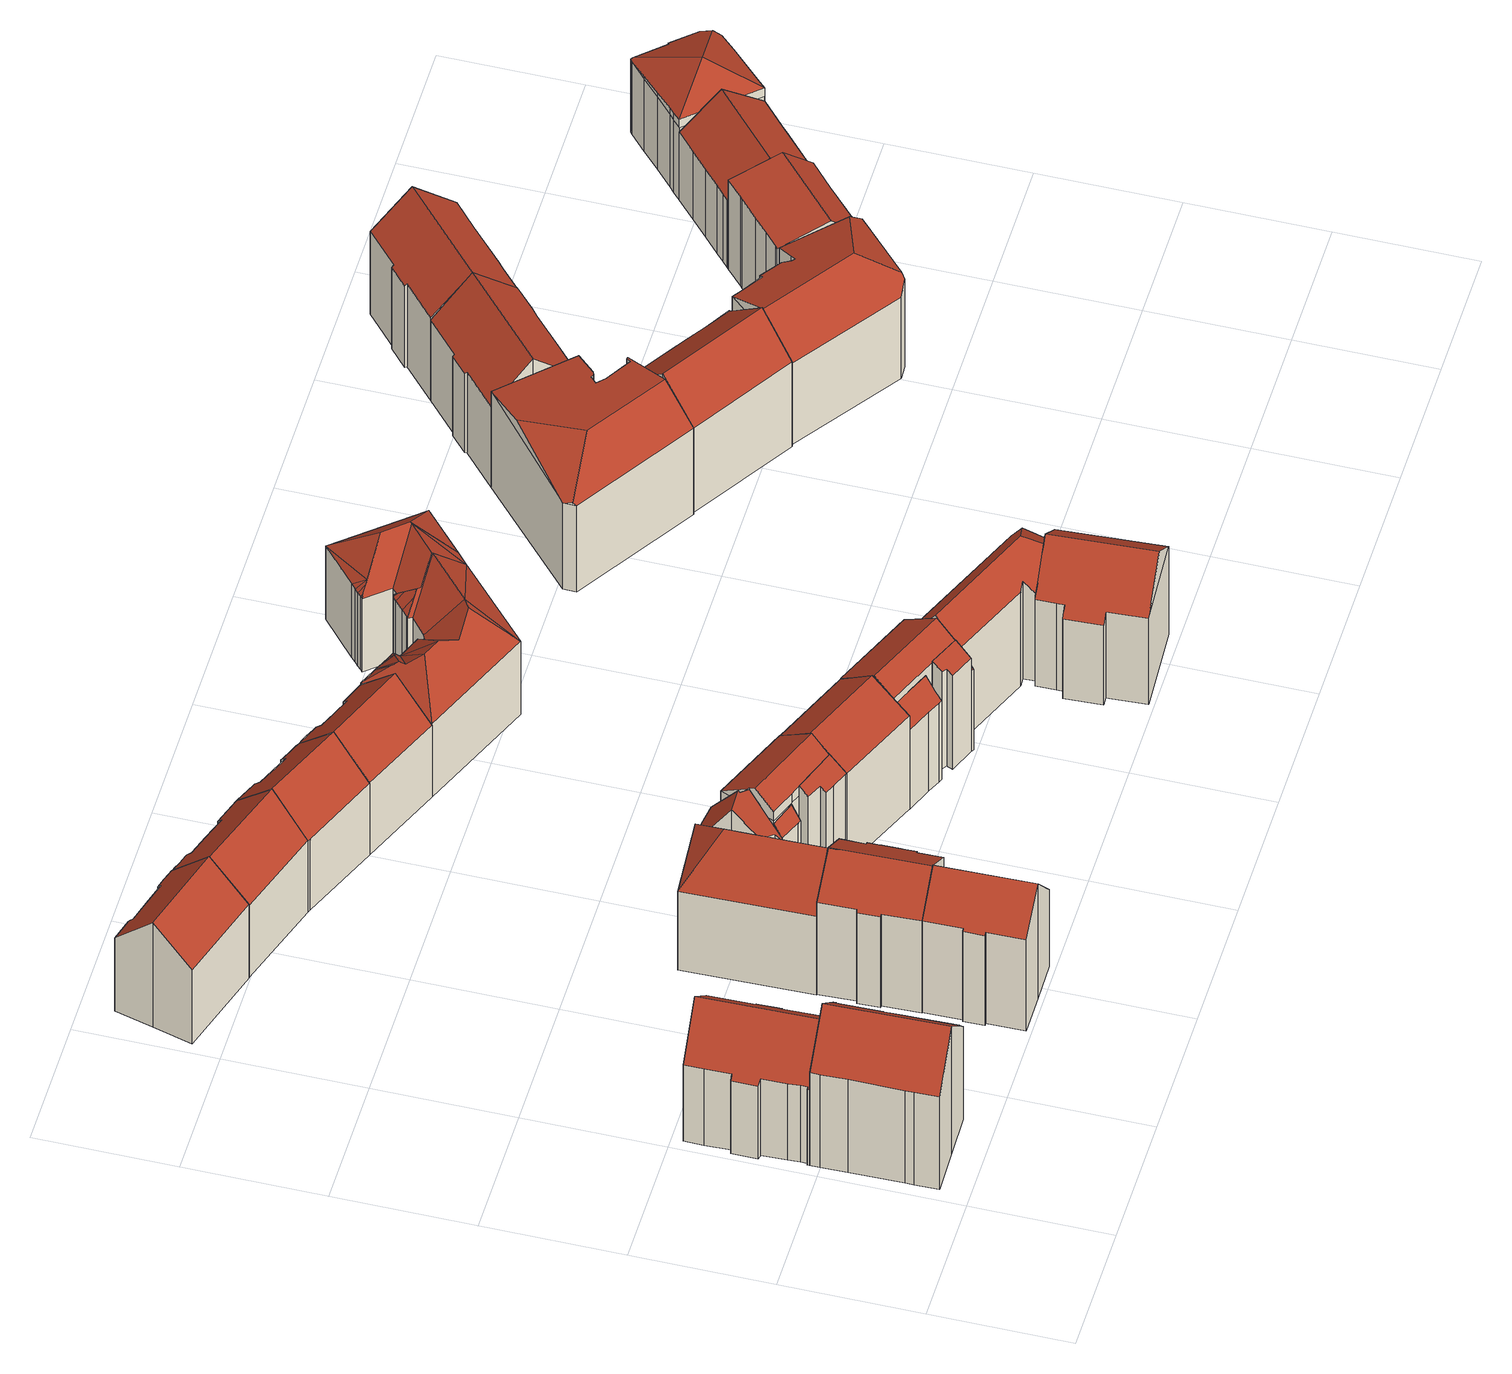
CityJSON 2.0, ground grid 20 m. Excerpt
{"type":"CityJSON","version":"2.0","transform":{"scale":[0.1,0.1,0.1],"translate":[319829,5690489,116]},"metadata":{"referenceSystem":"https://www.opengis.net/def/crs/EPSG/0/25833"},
"CityObjects":{
"building1":{"type":"Building","attributes":{"Dachtyp_tdc":"tdcGableRoof","Gemeindeschluessel":14713000,"Dachneigung":44.3,"QualitaetDacherkennung":94,"Geometrietyp2DReferenz":"3000","function":"31001_9998","roofType":"3100","measuredHeight":23.74},"geometry":[{"type":"MultiSurface","lod":"2","boundaries":[[[0,1,2,3]],[[1,4,5,2]],[[4,6,7,5]],[[6,8,9,7]],[[8,10,11,9]],[[10,12,13,11]],[[12,14,15,13]],[[14,16,17,15]],[[16,18,19,17]],[[18,20,21,19]],[[20,22,23,21]],[[22,24,25,23]],[[24,26,27,25]],[[26,28,29,27]],[[28,30,31,29]],[[30,32,33,31]],[[32,34,35,33]],[[34,36,37,35]],[[36,38,39,37]],[[38,0,3,39]],[[34,32,30,28,26,24,22,20]],[[20,18,16,14,12,10,8,6,4,1,0,38,36,34]],[[3,2,5,7,9,11,13,15,17,19,21,23,25,27,29,31,33,35,37,39]]],"semantics":{"surfaces":[{"type":"WallSurface"},{"type":"RoofSurface"},{"type":"GroundSurface"}],"values":[0,0,0,0,0,0,0,0,0,0,0,0,0,0,0,0,0,0,0,0,1,1,2]}}]},
"building2":{"type":"Building","attributes":{"Dachtyp_tdc":"tdcGableRoof","Gemeindeschluessel":14713000,"Dachneigung":45.35,"QualitaetDacherkennung":60,"Geometrietyp2DReferenz":"3000","function":"31001_9998","roofType":"3100","measuredHeight":20.71},"geometry":[{"type":"MultiSurface","lod":"2","boundaries":[[[40,41,42,43]],[[41,44,45,42]],[[44,46,47,45]],[[46,48,49,47]],[[48,50,51,49]],[[50,52,53,51]],[[52,54,55,53]],[[54,56,57,55]],[[56,58,59,57]],[[58,60,61,59]],[[60,62,63,61]],[[62,64,65,63]],[[64,66,67,65]],[[66,68,69,67]],[[68,70,71,69]],[[70,72,73,71]],[[72,74,75,73]],[[74,76,77,75]],[[76,78,79,77]],[[78,80,81,79]],[[80,40,43,81]],[[76,74,72,70,68,66,64,62,60,58,56,54,52]],[[52,50,48,46,44,41,40,80,78,76]],[[43,42,45,47,49,51,53,55,57,59,61,63,65,67,69,71,73,75,77,79,81]]],"semantics":{"surfaces":[{"type":"WallSurface"},{"type":"RoofSurface"},{"type":"GroundSurface"}],"values":[0,0,0,0,0,0,0,0,0,0,0,0,0,0,0,0,0,0,0,0,0,1,1,2]}}]},
"building3":{"type":"Building","attributes":{"Dachtyp_tdc":"tdcGableRoof","Gemeindeschluessel":14713000,"Dachneigung":50.43,"QualitaetDacherkennung":62,"Geometrietyp2DReferenz":"3000","function":"31001_9998","roofType":"3100","measuredHeight":21.34},"geometry":[{"type":"MultiSurface","lod":"2","boundaries":[[[82,83,84,85]],[[83,86,87,84]],[[86,88,89,87]],[[88,90,91,89]],[[90,92,93,91]],[[92,94,95,93]],[[94,96,97,95]],[[96,98,99,97]],[[98,100,101,99]],[[100,102,103,101]],[[102,104,105,103]],[[104,106,107,105]],[[106,108,109,107]],[[108,110,111,109]],[[110,112,113,111]],[[112,114,115,113]],[[114,116,117,115]],[[116,82,85,117]],[[112,110,108,106,104,102,100,98,96,94,92,90]],[[90,88,86,83,82,116,114,112]],[[85,84,87,89,91,93,95,97,99,101,103,105,107,109,111,113,115,117]]],"semantics":{"surfaces":[{"type":"WallSurface"},{"type":"RoofSurface"},{"type":"GroundSurface"}],"values":[0,0,0,0,0,0,0,0,0,0,0,0,0,0,0,0,0,0,1,1,2]}}]},
"building4":{"type":"Building","attributes":{"Dachtyp_tdc":"tdcGableRoof","Gemeindeschluessel":14713000,"Dachneigung":43.92,"QualitaetDacherkennung":69,"Geometrietyp2DReferenz":"3000","function":"31001_9998","roofType":"3100","measuredHeight":19.49},"geometry":[{"type":"MultiSurface","lod":"2","boundaries":[[[118,119,120,121]],[[119,122,123,120]],[[122,124,125,123]],[[124,126,127,125]],[[126,128,129,127]],[[128,130,131,129]],[[130,132,133,131]],[[132,134,135,133]],[[134,136,137,135]],[[136,138,139,137]],[[138,140,141,139]],[[140,142,143,141]],[[142,144,145,143]],[[144,118,121,145]],[[140,138,136,134,132,130,128,126,124,122,119,118]],[[118,144,142,140]],[[121,120,123,125,127,129,131,133,135,137,139,141,143,145]]],"semantics":{"surfaces":[{"type":"WallSurface"},{"type":"RoofSurface"},{"type":"GroundSurface"}],"values":[0,0,0,0,0,0,0,0,0,0,0,0,0,0,1,1,2]}}]},
"building5":{"type":"Building","attributes":{"Dachtyp_tdc":"tdcGableRoof","Gemeindeschluessel":14713000,"Dachneigung":35.89,"QualitaetDacherkennung":56,"Geometrietyp2DReferenz":"3000","function":"31001_9998","roofType":"3100","measuredHeight":21.29},"geometry":[{"type":"MultiSurface","lod":"2","boundaries":[[[146,147,148,149]],[[147,150,151,148]],[[150,152,153,151]],[[152,154,155,153]],[[154,156,157,155]],[[156,158,159,157]],[[158,160,161,159]],[[160,162,163,161]],[[162,164,165,163]],[[164,166,167,165]],[[166,168,169,167]],[[168,170,171,169]],[[170,172,173,171]],[[172,174,175,173]],[[174,176,177,175]],[[176,88,178,177]],[[88,179,180,178]],[[179,146,149,180]],[[176,174,172,170,168,166,164,162,160,158,156,154]],[[154,152,150,147,146,179,88,176]],[[149,148,151,153,155,157,159,161,163,165,167,169,171,173,175,177,178,180]]],"semantics":{"surfaces":[{"type":"WallSurface"},{"type":"RoofSurface"},{"type":"GroundSurface"}],"values":[0,0,0,0,0,0,0,0,0,0,0,0,0,0,0,0,0,0,1,1,2]}}]},
"building6":{"type":"Building","attributes":{"Gemeindeschluessel":14713000,"Geometrietyp2DReferenz":"3000","function":"31001_9998","roofType":"9999"},"children":["building6-1","building6-2"]},
"building6-1":{"type":"BuildingPart","attributes":{"Dachtyp_tdc":"tdcFreeFormRoof","Dachneigung":55.9,"QualitaetDacherkennung":46,"Geometrietyp2DReferenz":"3000","roofType":"5000","measuredHeight":21.76},"parents":["building6"],"geometry":[{"type":"MultiSurface","lod":"2","boundaries":[[[181,182,183,184]],[[182,185,186,183]],[[185,187,188,186]],[[187,189,190,188]],[[191,192,193,194]],[[192,195,196,193]],[[195,197,198,196]],[[197,199,200,198]],[[199,201,202,200]],[[201,181,184,202]],[[197,195,192,191,203,204]],[[204,205,189,187,185,182,181,201,199,197]],[[184,183,186,188,190,206,194,193,196,198,200,202]],[[207,205,204]],[[206,190,189,205,207]],[[203,207,204]],[[206,207,203,191,194]]],"semantics":{"surfaces":[{"type":"WallSurface"},{"type":"RoofSurface"},{"type":"GroundSurface"},{"type":"ClosureSurface"}],"values":[0,0,0,0,0,0,0,0,0,0,1,1,2,0,3,0,3]}}]},
"building6-2":{"type":"BuildingPart","attributes":{"Dachtyp_tdc":"tdcHipAndGableRoof","Dachneigung":49.63,"QualitaetDacherkennung":56,"Geometrietyp2DReferenz":"3000","roofType":"5000","measuredHeight":21.59},"parents":["building6"],"geometry":[{"type":"MultiSurface","lod":"2","boundaries":[[[208,209,210,211]],[[209,212,213,210]],[[212,214,215,213]],[[214,216,217,215]],[[216,218,219,217]],[[218,220,191,194,219]],[[221,222,223,190,189]],[[222,208,211,223]],[[220,218,224]],[[218,216,214,224]],[[214,212,209,208,222,221,205,207,203,220,224]],[[211,210,213,215,217,219,194,206,190,223]],[[203,191,220]],[[189,205,221]],[[190,206,207,205,189]],[[206,194,191,203,207]]],"semantics":{"surfaces":[{"type":"WallSurface"},{"type":"RoofSurface"},{"type":"GroundSurface"},{"type":"ClosureSurface"}],"values":[0,0,0,0,0,0,0,0,1,1,1,2,0,0,3,3]}}]},
"building7":{"type":"Building","attributes":{"Dachtyp_tdc":"tdcGableRoof","Gemeindeschluessel":14713000,"Dachneigung":44.31,"QualitaetDacherkennung":75,"Geometrietyp2DReferenz":"3000","function":"31001_9998","roofType":"3100","measuredHeight":19.23},"geometry":[{"type":"MultiSurface","lod":"2","boundaries":[[[225,226,227,228]],[[226,229,230,227]],[[229,231,232,230]],[[231,233,234,232]],[[233,235,236,234]],[[235,237,238,236]],[[237,239,240,238]],[[239,241,242,240]],[[241,243,244,242]],[[243,245,246,244]],[[245,247,248,246]],[[247,249,250,248]],[[249,251,252,250]],[[251,225,228,252]],[[247,245,243,241]],[[241,239,237,235,233,231,229,226,225,251,249,247]],[[228,227,230,232,234,236,238,240,242,244,246,248,250,252]]],"semantics":{"surfaces":[{"type":"WallSurface"},{"type":"RoofSurface"},{"type":"GroundSurface"}],"values":[0,0,0,0,0,0,0,0,0,0,0,0,0,0,1,1,2]}}]},
"building8":{"type":"Building","attributes":{"Gemeindeschluessel":14713000,"Geometrietyp2DReferenz":"3000","function":"31001_9998","roofType":"9999"},"children":["building8-1","building8-2","building8-3","building8-4"]},
"building8-1":{"type":"BuildingPart","attributes":{"Dachtyp_tdc":"tdcPolyFlatRoof","Dachneigung":32.24,"QualitaetDacherkennung":62,"Geometrietyp2DReferenz":"3000","roofType":"2100","measuredHeight":19.32},"parents":["building8"],"geometry":[{"type":"MultiSurface","lod":"2","boundaries":[[[253,254,255,256,257,258]],[[254,259,260,255]],[[259,261,262,260]],[[261,263,264,262]],[[263,265,266,264]],[[265,267,268,266]],[[267,269,270,271,272,268]],[[267,265,263,261,259,254,253,269]],[[272,256,255,260,262,264,266,268]],[[258,270,269,253]],[[257,256,272,271]],[[257,271,270,258]]],"semantics":{"surfaces":[{"type":"WallSurface"},{"type":"RoofSurface"},{"type":"GroundSurface"},{"type":"ClosureSurface"}],"values":[0,0,0,0,0,0,0,1,2,0,3,3]}}]},
"building8-2":{"type":"BuildingPart","attributes":{"Dachtyp_tdc":"tdcPolyFlatRoof","Dachneigung":53.5,"QualitaetDacherkennung":58,"Geometrietyp2DReferenz":"3000","roofType":"2100","measuredHeight":20.77},"parents":["building8"],"geometry":[{"type":"MultiSurface","lod":"2","boundaries":[[[273,274,200,202,275,276]],[[274,277,196,200]],[[277,278,279,196]],[[277,274,273,280,281,278]],[[279,202,200,196]],[[276,280,273]],[[202,279,278,281,275]],[[275,281,280,276]]],"semantics":{"surfaces":[{"type":"WallSurface"},{"type":"RoofSurface"},{"type":"GroundSurface"},{"type":"ClosureSurface"}],"values":[0,0,0,1,2,0,3,3]}}]},
"building8-3":{"type":"BuildingPart","attributes":{"Dachtyp_tdc":"tdcPolyFlatRoof","Dachneigung":53.75,"QualitaetDacherkennung":40,"Geometrietyp2DReferenz":"3000","roofType":"2100","measuredHeight":16.99},"parents":["building8"],"geometry":[{"type":"MultiSurface","lod":"2","boundaries":[[[282,283,284,285]],[[283,286,287,284]],[[286,181,184,287]],[[181,288,289,184]],[[181,286,283,282,288]],[[289,285,284,287,184]],[[285,289,288,282]]],"semantics":{"surfaces":[{"type":"WallSurface"},{"type":"RoofSurface"},{"type":"GroundSurface"},{"type":"ClosureSurface"}],"values":[0,0,0,0,1,2,3]}}]},
"building8-4":{"type":"BuildingPart","attributes":{"Dachtyp_tdc":"tdcGableRoof","Dachneigung":35.91,"QualitaetDacherkennung":46,"Geometrietyp2DReferenz":"3000","roofType":"3100","measuredHeight":21.33},"parents":["building8"],"geometry":[{"type":"MultiSurface","lod":"2","boundaries":[[[290,257,256,291]],[[271,292,282,285,272]],[[293,275,202,289,288]],[[294,290,291,279,278]],[[294,280,276,295,296,297]],[[298,270,258,296,295,299]],[[292,298,299,293]],[[293,299,295,276,275]],[[290,297,296,258,257]],[[271,270,298,292]],[[294,297,290]],[[291,256,272,285,289,202,279]],[[272,256,257,271]],[[288,282,292,293]],[[288,289,285,282]],[[278,281,294]],[[279,202,275,281,278]],[[257,258,270,271]],[[281,280,294]],[[275,276,280,281]]],"semantics":{"surfaces":[{"type":"WallSurface"},{"type":"RoofSurface"},{"type":"GroundSurface"},{"type":"ClosureSurface"}],"values":[0,0,0,0,1,1,0,0,0,0,0,2,3,0,3,0,3,3,0,3]}}]},
"building9":{"type":"Building","attributes":{"Dachtyp_tdc":"tdcGableRoof","Gemeindeschluessel":14713000,"Dachneigung":44.67,"QualitaetDacherkennung":71,"Geometrietyp2DReferenz":"3000","function":"31001_9998","roofType":"3100","measuredHeight":19.2},"geometry":[{"type":"MultiSurface","lod":"2","boundaries":[[[300,301,302,303]],[[301,304,305,302]],[[304,306,307,305]],[[306,308,309,307]],[[308,310,311,309]],[[310,312,313,311]],[[312,314,315,313]],[[314,316,317,315]],[[316,318,319,317]],[[318,320,321,319]],[[320,322,323,321]],[[322,324,244,323]],[[324,325,326,244]],[[325,239,240,326]],[[239,327,328,240]],[[327,300,303,328]],[[325,324,322,320,318]],[[318,316,314,312,310,308,306,304,301,300,327,239,325]],[[303,302,305,307,309,311,313,315,317,319,321,323,244,326,240,328]]],"semantics":{"surfaces":[{"type":"WallSurface"},{"type":"RoofSurface"},{"type":"GroundSurface"}],"values":[0,0,0,0,0,0,0,0,0,0,0,0,0,0,0,0,1,1,2]}}]},
"building10":{"type":"Building","attributes":{"Dachtyp_tdc":"tdcGableRoof","Gemeindeschluessel":14713000,"Dachneigung":32.61,"QualitaetDacherkennung":42,"Geometrietyp2DReferenz":"3000","function":"31001_9998","roofType":"3100","measuredHeight":21.28},"geometry":[{"type":"MultiSurface","lod":"2","boundaries":[[[290,329,330,331]],[[329,332,333,330]],[[332,334,335,333]],[[334,290,331,335]],[[332,329,336]],[[290,334,337]],[[329,290,337,336]],[[334,332,336,337]],[[331,330,333,335]]],"semantics":{"surfaces":[{"type":"WallSurface"},{"type":"RoofSurface"},{"type":"GroundSurface"}],"values":[0,0,0,0,0,0,1,1,2]}}]},
"building11":{"type":"Building","attributes":{"Dachtyp_tdc":"tdcGableRoof","Gemeindeschluessel":14713000,"Dachneigung":43.8,"QualitaetDacherkennung":69,"Geometrietyp2DReferenz":"3000","function":"31001_9998","roofType":"3100","measuredHeight":19.21},"geometry":[{"type":"MultiSurface","lod":"2","boundaries":[[[318,316,317,319]],[[316,338,339,317]],[[338,340,341,339]],[[340,342,343,341]],[[342,344,345,343]],[[344,346,347,345]],[[346,348,349,347]],[[348,350,351,349]],[[350,352,353,351]],[[352,354,355,353]],[[354,356,357,355]],[[356,358,359,357]],[[358,360,361,359]],[[360,362,363,361]],[[362,364,321,363]],[[364,318,319,321]],[[360,358,356,354,352,350,348,346,344,342,340,338,316,318]],[[318,364,362,360]],[[319,317,339,341,343,345,347,349,351,353,355,357,359,361,363,321]]],"semantics":{"surfaces":[{"type":"WallSurface"},{"type":"RoofSurface"},{"type":"GroundSurface"}],"values":[0,0,0,0,0,0,0,0,0,0,0,0,0,0,0,0,1,1,2]}}]},
"building12":{"type":"Building","attributes":{"Gemeindeschluessel":14713000,"Geometrietyp2DReferenz":"3000","function":"31001_9998","roofType":"9999"},"children":["building12-1","building12-2","building12-3"]},
"building12-1":{"type":"BuildingPart","attributes":{"Dachtyp_tdc":"tdcPolyFlatRoof","Dachneigung":49.8,"QualitaetDacherkennung":45,"Geometrietyp2DReferenz":"3000","roofType":"2100","measuredHeight":17.77},"parents":["building12"],"geometry":[{"type":"MultiSurface","lod":"2","boundaries":[[[365,366,367,368]],[[366,369,370,367]],[[369,371,372,370]],[[371,373,374,372]],[[371,369,366,365,375,376,373]],[[374,377,378,368,367,370,372]],[[376,375,378,377]],[[375,365,368,378]],[[377,374,373,376]]],"semantics":{"surfaces":[{"type":"WallSurface"},{"type":"RoofSurface"},{"type":"GroundSurface"},{"type":"ClosureSurface"}],"values":[0,0,0,0,1,2,0,0,3]}}]},
"building12-2":{"type":"BuildingPart","attributes":{"Dachtyp_tdc":"tdcGableRoof","Dachneigung":35.84,"QualitaetDacherkennung":44,"Geometrietyp2DReferenz":"3000","roofType":"3100","measuredHeight":21.39},"parents":["building12"],"geometry":[{"type":"MultiSurface","lod":"2","boundaries":[[[379,380,381,382]],[[380,383,384,381]],[[385,379,382,374,373]],[[383,380,386]],[[379,385,387]],[[380,379,387,386]],[[385,388,383,386,387]],[[382,381,384,389,377,374]],[[385,373,376,377,389,388]],[[373,374,377,376]],[[388,389,384,383]]],"semantics":{"surfaces":[{"type":"WallSurface"},{"type":"RoofSurface"},{"type":"GroundSurface"},{"type":"ClosureSurface"}],"values":[0,0,0,0,0,1,1,2,0,3,3]}}]},
"building12-3":{"type":"BuildingPart","attributes":{"Dachtyp_tdc":"tdcPolyFlatRoof","Dachneigung":32.28,"QualitaetDacherkennung":64,"Geometrietyp2DReferenz":"3000","roofType":"2100","measuredHeight":19.22},"parents":["building12"],"geometry":[{"type":"MultiSurface","lod":"2","boundaries":[[[390,391,392,393]],[[391,394,395,392]],[[394,396,397,395]],[[396,398,388,389,397]],[[399,390,393,384,383]],[[399,398,396,394,391,390]],[[393,392,395,397,389,384]],[[383,388,398,399]],[[384,389,388,383]]],"semantics":{"surfaces":[{"type":"WallSurface"},{"type":"RoofSurface"},{"type":"GroundSurface"},{"type":"ClosureSurface"}],"values":[0,0,0,0,0,1,2,0,3]}}]},
"building13":{"type":"Building","attributes":{"Dachtyp_tdc":"tdcFreeFormRoof","Gemeindeschluessel":14713000,"Dachneigung":44.41,"QualitaetDacherkennung":41,"Geometrietyp2DReferenz":"3000","function":"31001_9998","roofType":"5000","measuredHeight":19.28},"geometry":[{"type":"MultiSurface","lod":"2","boundaries":[[[400,401,402,403]],[[401,404,405,402]],[[404,406,407,405]],[[406,408,409,407]],[[408,410,411,409]],[[410,412,413,411]],[[412,414,415,413]],[[414,416,417,415]],[[416,418,419,417]],[[418,420,421,419]],[[420,422,423,421]],[[422,424,425,423]],[[424,426,427,425]],[[426,428,429,427]],[[428,430,431,429]],[[430,432,433,431]],[[432,434,435,433]],[[434,436,437,435]],[[436,438,439,437]],[[438,440,441,439]],[[440,442,443,441]],[[442,444,445,443]],[[444,446,447,445]],[[446,448,449,447]],[[448,450,451,449]],[[450,452,453,451]],[[452,454,455,453]],[[454,456,457,455]],[[456,458,363,457]],[[458,459,359,363]],[[459,400,403,359]],[[460,461,462,463,458,456]],[[464,452,450]],[[465,452,464]],[[465,454,452]],[[466,454,465]],[[467,454,466]],[[468,454,467]],[[468,456,454]],[[456,468,460]],[[469,464,450,448]],[[448,470,469]],[[446,470,448]],[[470,446,444]],[[471,470,444,442]],[[472,471,442,440]],[[472,440,438]],[[465,464,469,470,471,472,438,436]],[[473,466,465,436,434]],[[474,475,476,473,434,432]],[[474,432,430]],[[475,474,430,428]],[[477,476,475,428,426]],[[478,477,426,424]],[[478,424,422]],[[467,466,473,476,477,478,422,420]],[[468,467,420,418]],[[461,460,468,418,416]],[[462,461,416,414]],[[410,462,414,412]],[[410,463,462]],[[463,410,479]],[[480,481,479,410,408]],[[480,408,406]],[[404,480,406]],[[401,480,404]],[[401,481,480]],[[481,401,482]],[[483,482,401,400]],[[483,400,459]],[[463,479,481,482,483,459,458]],[[403,402,405,407,409,411,413,415,417,419,421,423,425,427,429,431,433,435,437,439,441,443,445,447,449,451,453,455,457,363,359]]],"semantics":{"surfaces":[{"type":"WallSurface"},{"type":"RoofSurface"},{"type":"GroundSurface"}],"values":[0,0,0,0,0,0,0,0,0,0,0,0,0,0,0,0,0,0,0,0,0,0,0,0,0,0,0,0,0,0,0,1,1,1,1,1,1,1,1,1,1,1,1,1,1,1,1,1,1,1,1,1,1,1,1,1,1,1,1,1,1,1,1,1,1,1,1,1,1,1,1,2]}}]},
"building14":{"type":"Building","attributes":{"Dachtyp_tdc":"tdcFreeFormRoof","Gemeindeschluessel":14713000,"Dachneigung":53.27,"QualitaetDacherkennung":42,"Geometrietyp2DReferenz":"3000","function":"31001_9998","roofType":"5000","measuredHeight":21.69},"geometry":[{"type":"MultiSurface","lod":"2","boundaries":[[[484,485,486,487]],[[485,488,489,486]],[[488,490,491,489]],[[490,492,493,491]],[[492,494,495,493]],[[494,496,393,495]],[[496,497,381,393]],[[497,498,499,381]],[[498,500,501,499]],[[500,484,487,501]],[[502,500,503,504]],[[504,503,498,497,505]],[[504,505,496,494,492,490,488,485,484,502]],[[500,498,503]],[[484,500,502]],[[497,496,505]],[[487,486,489,491,493,495,393,381,499,501]]],"semantics":{"surfaces":[{"type":"WallSurface"},{"type":"RoofSurface"},{"type":"GroundSurface"}],"values":[0,0,0,0,0,0,0,0,0,0,1,1,1,0,0,0,2]}}]},
"building15":{"type":"Building","attributes":{"Dachtyp_tdc":"tdcFreeFormRoof","Gemeindeschluessel":14713000,"Dachneigung":42.35,"QualitaetDacherkennung":64,"Geometrietyp2DReferenz":"3000","function":"31001_9998","roofType":"5000","measuredHeight":22.01},"geometry":[{"type":"MultiSurface","lod":"2","boundaries":[[[506,507,508,509]],[[510,506,511,512]],[[510,512,513,514,515,516,517,518,519,520,507]],[[511,513,512]],[[507,506,510]],[[508,521,522,523,524,525,526,527,528,529,509]],[[507,520,521,508]],[[520,519,522,521]],[[519,518,523,522]],[[518,517,524,523]],[[517,516,525,524]],[[516,515,526,525]],[[515,514,527,526]],[[514,513,528,527]],[[513,511,529,528]],[[511,506,509,529]]],"semantics":{"surfaces":[{"type":"WallSurface"},{"type":"RoofSurface"},{"type":"GroundSurface"}],"values":[0,1,1,0,0,2,0,0,0,0,0,0,0,0,0,0]}}]},
"building16":{"type":"Building","attributes":{"Dachtyp_tdc":"tdcFreeFormRoof","Gemeindeschluessel":14713000,"Dachneigung":10.95,"QualitaetDacherkennung":21,"Geometrietyp2DReferenz":"3000","function":"31001_9998","roofType":"5000","measuredHeight":21.12},"geometry":[{"type":"MultiSurface","lod":"2","boundaries":[[[530,531,532,533]],[[531,534,535,532]],[[534,536,537,535]],[[536,538,539,537]],[[538,540,541,539]],[[540,542,543,541]],[[542,544,545,543]],[[544,546,547,545]],[[546,548,549,547]],[[548,550,551,549]],[[550,552,553,551]],[[552,554,555,553]],[[554,530,533,555]],[[556,557,558,530]],[[552,559,557,556,554]],[[550,548,546,544,542,540,538,536,534,531,558,557,559]],[[530,554,556]],[[552,550,559]],[[531,530,558]],[[533,532,535,537,539,541,543,545,547,549,551,553,555]]],"semantics":{"surfaces":[{"type":"WallSurface"},{"type":"RoofSurface"},{"type":"GroundSurface"}],"values":[0,0,0,0,0,0,0,0,0,0,0,0,0,1,1,1,0,0,0,2]}}]},
"building17":{"type":"Building","attributes":{"Dachtyp_tdc":"tdcGableRoof","Gemeindeschluessel":14713000,"Dachneigung":41.37,"QualitaetDacherkennung":53,"Geometrietyp2DReferenz":"3000","function":"31001_9998","roofType":"3100","measuredHeight":21.34},"geometry":[{"type":"MultiSurface","lod":"2","boundaries":[[[560,561,562,563]],[[561,564,565,562]],[[564,566,567,565]],[[566,568,569,567]],[[568,552,570,569]],[[552,571,572,570]],[[566,564,561,560,573,574,575,576,577,571]],[[571,552,568,566]],[[572,578,579,580,581,582,563,562,565,567,569,570]],[[571,577,578,572]],[[577,576,579,578]],[[576,575,580,579]],[[575,574,581,580]],[[574,573,582,581]],[[573,560,563,582]]],"semantics":{"surfaces":[{"type":"WallSurface"},{"type":"RoofSurface"},{"type":"GroundSurface"}],"values":[0,0,0,0,0,0,1,1,2,0,0,0,0,0,0]}}]},
"building18":{"type":"Building","attributes":{"Dachtyp_tdc":"tdcGableRoof","Gemeindeschluessel":14713000,"Dachneigung":43,"QualitaetDacherkennung":43,"Geometrietyp2DReferenz":"3000","function":"31001_9998","roofType":"3100","measuredHeight":21.14},"geometry":[{"type":"MultiSurface","lod":"2","boundaries":[[[583,584,535,585]],[[584,586,587,535]],[[586,588,532,587]],[[588,589,590,532]],[[589,591,592,590]],[[586,584,583,593,594,595,596]],[[596,597,598,599,591,589,588,586]],[[592,600,601,602,603,604,605,606,585,535,587,532,590]],[[591,599,600,592]],[[599,598,601,600]],[[598,597,602,601]],[[597,596,603,602]],[[596,595,604,603]],[[595,594,605,604]],[[594,593,606,605]],[[593,583,585,606]]],"semantics":{"surfaces":[{"type":"WallSurface"},{"type":"RoofSurface"},{"type":"GroundSurface"}],"values":[0,0,0,0,0,1,1,2,0,0,0,0,0,0,0,0]}}]},
"building19":{"type":"Building","attributes":{"Dachtyp_tdc":"tdcFreeFormRoof","Gemeindeschluessel":14713000,"Dachneigung":44.42,"QualitaetDacherkennung":40,"Geometrietyp2DReferenz":"3000","function":"31001_9998","roofType":"5000","measuredHeight":20.9},"geometry":[{"type":"MultiSurface","lod":"2","boundaries":[[[607,608,609,610]],[[608,611,612,609]],[[611,613,614,612]],[[613,615,616,614]],[[615,617,618,616]],[[617,619,620,618]],[[619,621,622,620]],[[621,623,624,622]],[[623,625,626,624]],[[625,627,628,626]],[[627,629,630,628]],[[629,631,632,630]],[[631,633,634,632]],[[633,607,610,634]],[[635,629,636,637]],[[637,636,627,625,623,621,619,617,615,613,611,608,638]],[[635,637,638,607,633,631]],[[608,607,638]],[[629,627,636]],[[631,629,635]],[[610,609,612,614,616,618,620,622,624,626,628,630,632,634]]],"semantics":{"surfaces":[{"type":"WallSurface"},{"type":"RoofSurface"},{"type":"GroundSurface"}],"values":[0,0,0,0,0,0,0,0,0,0,0,0,0,0,1,1,1,0,0,0,2]}}]},
"building20":{"type":"Building","attributes":{"Dachtyp_tdc":"tdcGableRoof","Gemeindeschluessel":14713000,"Dachneigung":43.33,"QualitaetDacherkennung":55,"Geometrietyp2DReferenz":"3000","function":"31001_9998","roofType":"3100","measuredHeight":21.03},"geometry":[{"type":"MultiSurface","lod":"2","boundaries":[[[639,640,641,642]],[[640,643,604,641]],[[643,644,603,604]],[[644,645,602,603]],[[645,646,647,602]],[[646,648,649,647]],[[648,650,651,649]],[[650,652,653,651]],[[652,654,655,653]],[[654,656,657,655]],[[656,658,659,657]],[[658,660,661,659]],[[660,639,642,661]],[[656,654,652,650,648,646,645,644]],[[644,643,640,639,660,658,656]],[[642,641,604,603,602,647,649,651,653,655,657,659,661]]],"semantics":{"surfaces":[{"type":"WallSurface"},{"type":"RoofSurface"},{"type":"GroundSurface"}],"values":[0,0,0,0,0,0,0,0,0,0,0,0,0,1,1,2]}}]},
"building21":{"type":"Building","attributes":{"Dachtyp_tdc":"tdcFreeFormRoof","Gemeindeschluessel":14713000,"Dachneigung":10.18,"QualitaetDacherkennung":32,"Geometrietyp2DReferenz":"3000","function":"31001_9998","roofType":"5000","measuredHeight":18.1},"geometry":[{"type":"MultiSurface","lod":"2","boundaries":[[[662,663,664,665]],[[663,666,667,664]],[[666,668,669,667]],[[668,670,671,669]],[[670,672,673,671]],[[672,674,675,673]],[[674,676,677,675]],[[676,678,679,677]],[[678,680,681,679]],[[680,682,683,681]],[[682,627,684,683]],[[627,662,665,684]],[[685,674,672,670,668,666,663,662,627,686]],[[678,676,685,686,682,680]],[[676,674,685]],[[627,682,686]],[[665,664,667,669,671,673,675,677,679,681,683,684]]],"semantics":{"surfaces":[{"type":"WallSurface"},{"type":"RoofSurface"},{"type":"GroundSurface"}],"values":[0,0,0,0,0,0,0,0,0,0,0,0,1,1,0,0,2]}}]},
"building22":{"type":"Building","attributes":{"Dachtyp_tdc":"tdcFreeFormRoof","Gemeindeschluessel":14713000,"Dachneigung":40.21,"QualitaetDacherkennung":23,"Geometrietyp2DReferenz":"3000","function":"31001_9998","roofType":"5000","measuredHeight":17.86},"geometry":[{"type":"MultiSurface","lod":"2","boundaries":[[[687,688,689,690]],[[688,691,692,689]],[[691,693,694,692]],[[693,695,696,694]],[[695,697,698,696]],[[697,699,700,698]],[[699,701,702,700]],[[701,703,704,702]],[[703,705,706,704]],[[705,707,708,706]],[[707,709,677,708]],[[709,710,711,677]],[[710,712,675,711]],[[712,713,714,675]],[[713,687,690,714]],[[710,709,707,705,703,701,699,697]],[[697,695,693,691,688,687,713,712,710]],[[690,689,692,694,696,698,700,702,704,706,708,677,711,675,714]]],"semantics":{"surfaces":[{"type":"WallSurface"},{"type":"RoofSurface"},{"type":"GroundSurface"}],"values":[0,0,0,0,0,0,0,0,0,0,0,0,0,0,0,1,1,2]}}]},
"building23":{"type":"Building","attributes":{"Gemeindeschluessel":14713000,"Dachtyp_tdc":"tdcFreeFormRoof","Dachneigung":31.25,"QualitaetDacherkennung":24,"Geometrietyp2DReferenz":"3000","function":"31001_9998","roofType":"5000","measuredHeight":18.89},"geometry":[{"type":"MultiSurface","lod":"2","boundaries":[[[715,716,717,696]],[[716,718,719,717]],[[718,720,721,719]],[[720,722,723,721]],[[722,724,725,723]],[[724,726,727,725]],[[726,728,729,727]],[[728,730,731,729]],[[730,732,733,731]],[[732,734,735,733]],[[734,736,737,735]],[[736,738,739,737]],[[738,740,700,739]],[[740,715,696,700]],[[732,741,742,743,744,745]],[[746,747,745,744,748,749]],[[750,748,744]],[[751,752,753,754,755,756,750,744,743]],[[740,748,750,715]],[[715,750,756,716]],[[716,756,755,718]],[[718,755,754,720]],[[720,754,753,722]],[[722,753,752,724]],[[724,752,751,726]],[[726,751,743,742,728]],[[738,749,748,740]],[[734,747,746,736]],[[732,745,747,734]],[[736,746,749,738]],[[728,742,741,730]],[[730,741,732]],[[696,717,719,721,723,725,727,729,731,733,735,737,739,700]]],"semantics":{"surfaces":[{"type":"WallSurface"},{"type":"RoofSurface"},{"type":"GroundSurface"}],"values":[0,0,0,0,0,0,0,0,0,0,0,0,0,0,1,1,1,1,0,0,0,0,0,0,0,0,0,0,0,0,0,0,2]}}]}
},
"vertices":[
[141,214,182],[143,151,182],[143,151,3],[141,214,3],[145,151,179],[145,151,3],[145,142,179],[145,142,3],[146,122,179],[146,122,3],[146,115,179],[146,115,3],[143,115,182],[143,115,3],[145,50,182],[145,50,3],[148,50,178],[148,50,3],[148,45,178],[148,45,3],[86,44,241],[86,44,3],[20,42,176],[20,42,3],[19,76,176],[19,76,3],[19,88,176],[19,88,3],[18,164,177],[18,164,3],[17,201,177],[17,201,3],[17,215,177],[17,215,3],[82,216,241],[82,216,3],[144,218,180],[144,218,3],[144,214,180],[144,214,3],
[144,321,148],[144,314,148],[144,314,4],[144,321,4],[145,294,148],[145,294,4],[145,287,148],[145,287,4],[142,287,150],[142,287,4],[144,218,150],[144,218,4],[82,216,211],[82,216,4],[17,215,145],[17,215,4],[16,218,145],[16,218,4],[19,218,147],[19,218,4],[19,228,147],[19,228,4],[18,245,147],[18,245,4],[17,281,147],[17,281,4],[10,282,140],[10,282,4],[10,319,140],[10,319,4],[16,319,147],[16,319,4],[15,356,147],[15,356,4],[15,384,147],[15,384,4],[78,386,211],[78,386,4],[140,387,150],[140,387,4],[141,321,150],[141,321,4],
[315,61,174],[314,91,175],[314,91,6],[315,61,6],[317,91,177],[317,91,6],[316,146,177],[316,146,6],[377,148,220],[377,148,6],[434,149,150],[434,149,6],[435,111,150],[435,111,6],[441,111,143],[441,111,6],[441,98,143],[441,98,6],[441,93,143],[441,93,6],[442,67,143],[442,67,6],[442,62,143],[442,62,6],[443,46,143],[443,46,6],[437,46,150],[437,46,6],[438,9,150],[438,9,6],[380,8,220],[380,8,6],[319,7,177],[319,7,6],[318,61,177],[318,61,6],
[25,1097,206],[40,1152,148],[40,1152,11],[25,1097,11],[74,1143,147],[74,1143,11],[76,1142,147],[76,1142,11],[75,1137,152],[75,1137,11],[107,1128,152],[107,1128,11],[142,1118,152],[142,1118,11],[144,1123,146],[144,1123,11],[159,1119,146],[159,1119,11],[170,1115,146],[170,1115,11],[176,1113,147],[176,1113,11],[159,1058,206],[159,1058,11],[142,1000,149],[142,1000,11],[9,1040,149],[9,1040,11],
[311,200,175],[310,232,175],[310,232,5],[311,200,5],[314,233,177],[314,233,5],[312,286,177],[312,286,5],[373,287,218],[373,287,5],[430,288,177],[430,288,5],[430,252,177],[430,252,5],[437,252,172],[437,252,5],[437,239,172],[437,239,5],[438,233,172],[438,233,5],[438,208,172],[438,208,5],[438,202,172],[438,202,5],[439,186,172],[439,186,5],[433,185,176],[433,185,5],[434,149,176],[434,149,5],[377,148,218],[377,148,5],[316,146,5],[314,200,177],[314,200,5],
[433,365,153],[431,365,152],[431,365,4],[433,365,4],[429,374,162],[429,374,4],[415,380,170],[415,380,4],[403,379,169],[403,379,4],[401,473,149],[434,474,149],[434,474,4],[401,473,4],[455,466,162],[455,466,4],[438,425,221],[438,425,4],[437,423,219],[437,423,4],[454,415,210],[454,415,4],[401,450,183],[402,424,221],[402,391,183],[402,424,4],[402,424,183],
[404,291,183],[429,292,156],[429,292,4],[404,291,4],[430,288,156],[430,288,4],[370,287,220],[370,287,4],[312,286,151],[312,286,4],[308,471,151],[308,471,4],[401,473,183],[403,379,183],[403,364,183],[403,364,4],[368,425,220],
[194,1107,145],[209,1103,144],[209,1103,12],[194,1107,12],[211,1102,144],[211,1102,12],[209,1095,152],[209,1095,12],[241,1085,152],[241,1085,12],[275,1073,152],[275,1073,12],[278,1079,145],[278,1079,12],[320,1065,146],[320,1065,12],[298,1011,204],[298,1011,12],[274,957,146],[274,957,12],[142,1000,146],[142,1000,12],[159,1058,204],[159,1058,12],[176,1113,145],[176,1113,12],[183,1111,145],[183,1111,12],
[553,334,197],[542,308,180],[542,308,4],[553,334,4],[553,334,177],[553,334,195],[540,309,180],[540,309,4],[517,319,179],[517,319,4],[502,325,179],[502,325,4],[506,334,185],[506,334,4],[484,344,185],[484,344,4],[490,358,195],[490,358,194],[490,358,177],[490,358,4],
[454,415,212],[437,423,212],[454,415,177],[454,415,211],[455,466,149],[472,458,149],[472,458,4],[455,417,209],[464,439,177],
[475,364,174],[469,350,153],[469,350,4],[475,364,4],[464,352,153],[464,352,4],[438,378,171],[438,378,4],
[586,410,177],[586,410,4],[475,364,177],[438,378,177],[472,458,177],[450,406,218],[564,361,218],[586,410,178],[475,364,194],[438,378,194],
[355,1050,145],[352,1042,154],[352,1042,12],[355,1050,12],[376,1031,155],[376,1031,12],[400,1021,155],[400,1021,12],[405,1029,145],[405,1029,12],[409,1027,145],[409,1027,12],[423,1021,145],[423,1021,12],[434,1017,145],[434,1017,12],[440,1014,145],[440,1014,12],[417,961,204],[417,961,12],[394,907,146],[394,907,12],[279,955,144],[279,955,12],[274,957,145],[298,1012,204],[298,1012,12],[353,1051,145],[353,1051,12],
[705,361,177],[705,361,5],[586,410,5],[663,257,179],[663,257,5],[542,308,179],[542,308,5],[685,313,217],[565,363,217],
[446,1012,145],[446,1012,12],[456,1008,145],[456,1008,12],[469,1002,145],[469,1002,12],[474,1000,145],[474,1000,12],[471,992,154],[471,992,12],[496,982,153],[496,982,12],[522,972,153],[522,972,12],[525,978,146],[525,978,12],[530,976,146],[530,976,12],[559,965,146],[559,965,12],[561,964,146],[561,964,12],[539,912,204],[539,912,12],[515,856,146],[515,856,12],[394,907,147],
[725,231,151],[720,233,151],[720,233,4],[725,231,4],[701,242,151],[701,242,4],[663,257,152],[663,257,4],[673,281,182],[673,281,4],[729,241,163],[735,255,182],[735,255,4],[729,241,4],
[705,361,178],[827,309,179],[827,309,4],[705,361,4],[794,231,194],[794,231,4],[673,281,194],[805,259,218],[684,310,218],[749,250,194],[749,250,4],
[783,207,179],[746,222,179],[746,222,4],[783,207,4],[750,231,185],[750,231,4],[743,235,186],[743,235,4],[749,250,196],[794,231,196],
[587,953,149],[590,952,149],[590,952,12],[587,953,12],[602,947,149],[602,947,12],[616,941,149],[616,941,12],[624,938,149],[624,938,12],[621,928,149],[621,928,12],[648,917,149],[648,917,12],[656,914,149],[656,914,12],[658,905,149],[658,905,12],[665,908,149],[665,908,12],[692,930,149],[692,930,12],[688,936,149],[688,936,12],[690,938,149],[690,938,12],[701,947,149],[701,947,12],[714,959,149],[714,959,12],[720,964,149],[720,964,12],[725,964,149],[725,964,12],[727,962,149],[727,962,12],[735,969,149],[735,969,12],[706,1002,149],[706,1002,12],[710,1005,149],[710,1005,12],[715,1010,149],[715,1010,12],[721,1015,149],[721,1015,12],[728,1022,149],[728,1022,12],[785,1072,149],[785,1072,12],[881,960,149],[881,960,12],[819,904,149],[819,904,12],[801,888,149],[801,888,12],[687,784,149],[687,784,12],[515,856,149],[561,964,149],[676,851,204],[632,852,189],[612,874,201],[585,885,201],[807,965,201],[807,963,200],[763,924,200],[763,923,199],[693,861,201],[780,997,200],[728,1001,164],[723,1001,160],[713,1002,153],[725,928,172],[722,958,155],[722,950,160],[721,933,172],[712,934,166],[691,936,151],[576,908,184],[613,933,158],[580,918,183],[577,924,179],[576,927,177],
[927,157,166],[927,159,167],[927,159,4],[927,157,4],[926,177,186],[926,177,4],[913,176,179],[913,176,4],[796,225,180],[796,225,4],[787,205,155],[787,205,4],[783,207,155],[827,309,150],[1034,222,150],[1034,222,4],[1036,164,152],[1036,164,4],[988,161,196],[1034,207,169],[972,192,221],[806,261,221],
[1045,14,176],[918,6,172],[918,6,11],[1045,14,11],[983,10,231],[1036,164,176],[974,160,231],[927,157,188],[914,157,177],[911,156,174],[912,128,173],[912,117,173],[899,116,160],[902,62,160],[915,63,172],[915,63,11],[902,62,11],[899,116,11],[912,117,11],[912,128,11],[911,156,11],[914,157,11],[927,157,11],[1036,164,11],
[915,790,176],[1066,927,194],[1066,927,14],[915,790,14],[1151,833,201],[1151,833,14],[1120,805,209],[1120,805,14],[1114,803,210],[1114,803,14],[1110,805,210],[1110,805,14],[1099,796,212],[1099,796,14],[1110,785,213],[1110,785,14],[1147,763,213],[1147,763,14],[1152,769,211],[1152,769,14],[1155,768,211],[1155,768,14],[1088,662,175],[1088,662,14],[915,771,175],[915,771,14],[915,777,179],[1003,781,225],[1013,878,208],[1117,708,225],
[1268,695,173],[1304,673,174],[1304,673,18],[1268,695,18],[1301,668,178],[1301,668,18],[1268,619,231],[1268,619,18],[1235,570,176],[1235,570,18],[1088,662,18],[1120,712,231],[1120,712,18],[1244,711,173],[1213,731,173],[1186,748,173],[1175,755,173],[1155,768,173],[1155,768,18],[1175,755,18],[1186,748,18],[1213,731,18],[1244,711,18],
[1189,867,164],[1151,833,164],[1189,867,14],[1107,882,225],[1107,882,14],[1066,927,165],[1117,973,165],[1117,973,14],[1117,976,162],[1117,976,14],[1239,913,164],[1250,922,164],[1280,950,164],[1236,998,225],[1195,1043,165],[1144,997,165],[1142,999,162],[1142,999,14],[1144,997,14],[1195,1043,14],[1236,998,14],[1280,950,14],[1250,922,14],[1239,913,14],
[1235,570,173],[1301,668,205],[1301,668,21],[1235,570,21],[1307,664,205],[1307,664,21],[1316,658,205],[1316,658,21],[1345,640,205],[1345,640,21],[1349,644,202],[1349,644,21],[1379,623,202],[1379,623,21],[1382,610,206],[1382,610,21],[1386,607,206],[1386,607,21],[1392,614,202],[1392,614,21],[1414,636,190],[1414,636,21],[1495,547,187],[1495,547,21],[1407,466,185],[1407,466,21],[1386,465,173],[1386,465,21],[1412,471,192],[1483,560,200],[1394,530,230],[1267,617,230],
[1320,986,163],[1309,977,163],[1309,977,14],[1320,986,14],[1280,950,163],[1236,998,224],[1195,1043,169],[1245,1088,169],[1245,1088,14],[1243,1091,166],[1243,1091,14],[1271,1116,166],[1271,1116,14],[1273,1114,169],[1273,1114,14],[1323,1159,169],[1323,1159,14],[1364,1114,224],[1364,1114,14],[1408,1066,163],[1408,1066,14],[1371,1033,163],[1371,1033,14],
[1412,638,190],[1415,641,190],[1415,641,23],[1412,638,23],[1435,659,190],[1435,659,23],[1457,679,190],[1457,679,23],[1485,705,190],[1485,705,23],[1489,708,190],[1489,708,23],[1514,731,190],[1514,731,23],[1597,640,163],[1597,640,23],[1561,608,163],[1561,608,23],[1510,560,163],[1510,560,23],[1495,547,163],[1495,547,23],[1414,636,23],[1567,673,204],[1465,580,204],
[1526,742,149],[1537,752,150],[1537,752,23],[1526,742,23],[1561,774,150],[1561,774,23],[1587,798,150],[1587,798,23],[1616,825,150],[1616,825,23],[1657,779,202],[1657,779,23],[1699,733,150],[1699,733,23],[1662,700,150],[1662,700,23],[1648,687,150],[1648,687,23],[1611,653,150],[1611,653,23],[1599,642,150],[1599,642,23],[1597,640,150],[1555,686,202],[1555,686,23],[1514,731,150],[1516,733,150],[1516,733,23],
[1616,825,158],[1627,835,158],[1627,835,23],[1635,842,158],[1635,842,23],[1661,866,158],[1661,866,23],[1688,891,158],[1688,891,23],[1713,914,158],[1713,914,23],[1717,917,158],[1717,917,23],[1754,876,158],[1754,876,23],[1758,878,158],[1758,878,23],[1789,844,158],[1789,844,23],[1786,814,158],[1786,814,23],[1764,792,158],[1764,792,23],[1713,746,158],[1713,746,23],[1699,733,158],[1758,878,159],[1754,876,161],[1719,914,161],[1697,815,212],[1787,826,167],[1764,792,164],[1786,814,162],[1699,733,174],[1713,746,172],[1616,825,174],[1717,917,159],[1713,914,159],[1688,891,163],[1661,866,167],[1635,842,171],[1627,835,172]
]}
